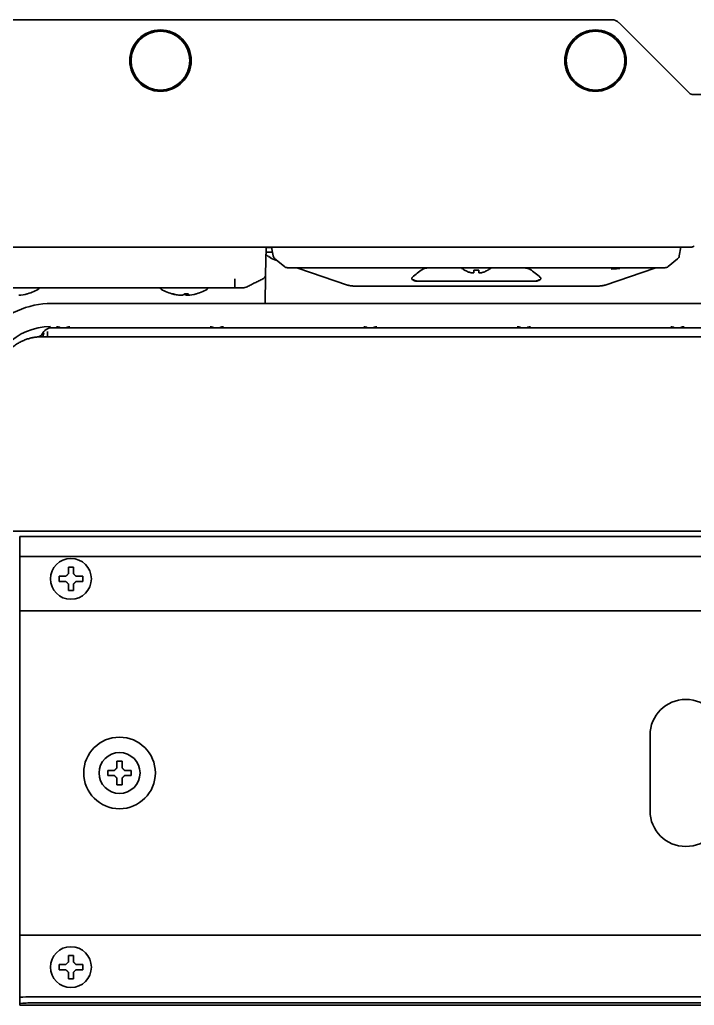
# Model space of a CAD drawing. Header units: inches. Extents: x 90 to 4161, y -506 to 3104.
# Drawn here: x 2317.4 to 2449.2, y 2842.1 to 3034.8 of the extents above; entities that cross this region are included whole.
import ezdxf

# ---------------------------------------------------------------- set-up
doc = ezdxf.new("R2010")
doc.units = ezdxf.units.IN
doc.layers.add('1', color=7, linetype='Continuous', true_color=0xffffff)
doc.layers.add('4', color=7, linetype='Continuous', true_color=0xffffff)

msp = doc.modelspace()

# ---------------------------------------------------------------- linework, layer by layer
at = {"layer": '1', "color": 7, "linetype": 'Continuous', "lineweight": 35}
for p, q in [((2304.39, 3034.8), (2433.06, 3034.8)), ((2434.48, 3034.21), (2448.23, 3020.46)), ((2448.94, 3020.16), (2802.84, 3020.16)), ((2448.48, 2990.3), (2312.6, 2990.3)), ((2365.52, 2990.3), (2365.43, 2984.98)), ((2366.75, 2989.37), (2365.5, 2989.37)), ((2366.6, 2990.27), (2365.52, 2990.27)), ((2366.92, 2988.61), (2366.59, 2990.3)), ((2446.59, 2990.3), (2446.26, 2988.61)), ((2367.26, 2988.03), (2369.09, 2986.53)), ((2444.09, 2986.53), (2445.92, 2988.03)), ((2372.59, 2986.3), (2369.73, 2986.3)), ((2371.63, 2986.26), (2371.7, 2986.23)), ((2371.7, 2986.23), (2381.42, 2982.91)), ((2440.59, 2986.3), (2372.59, 2986.3)), ((2404.29, 2985.82), (2404.29, 2985.85)), ((2408.89, 2985.85), (2408.89, 2985.82)), ((2431.76, 2982.91), (2441.49, 2986.23)), ((2443.45, 2986.3), (2440.59, 2986.3)), ((2441.49, 2986.23), (2441.55, 2986.26)), ((2417.99, 2983.65), (2395.19, 2983.65)), ((2359.42, 2982.38), (2311.39, 2982.38)), ((2382.76, 2982.72), (2430.42, 2982.72)), ((2348.8, 2980.94), (2348.8, 2980.92)), ((2349.98, 2981.18), (2349.98, 2980.92)), ((2350.23, 2981.18), (2350.23, 2980.92)), ((2311.39, 2934.8), (2940.39, 2934.8)), ((2317.39, 2933.56), (2317.39, 2933.77)), ((2934.39, 2933.77), (2317.39, 2933.77)), ((2317.39, 2933.56), (2317.39, 2930.01)), ((2317.39, 2929.83), (2317.39, 2930.01)), ((2317.39, 2929.83), (2317.39, 2920.2)), ((2317.39, 2929.83), (2934.39, 2929.83)), ((2325.09, 2925.46), (2325.09, 2925.96)), ((2329.69, 2925.96), (2329.69, 2925.46)), ((2325.09, 2924.96), (2325.09, 2925.46)), ((2329.69, 2925.46), (2329.69, 2924.96)), ((2317.39, 2919.2), (2317.39, 2920.2)), ((2317.39, 2917), (2317.39, 2919.2)), ((2934.39, 2919.2), (2317.39, 2919.2)), ((2317.39, 2917), (2317.39, 2858)), ((2440.54, 2894.88), (2440.54, 2880.12)), ((2334.59, 2887.5), (2334.59, 2888)), ((2334.59, 2887), (2334.59, 2887.5)), ((2339.19, 2888), (2339.19, 2887.5)), ((2339.19, 2887.5), (2339.19, 2887)), ((2317.39, 2855.8), (2317.39, 2858)), ((2317.39, 2854.8), (2317.39, 2855.8)), ((2934.39, 2855.8), (2317.39, 2855.8)), ((2317.39, 2854.8), (2317.39, 2844.27)), ((2325.09, 2849.53), (2325.09, 2850.03)), ((2325.09, 2849.03), (2325.09, 2849.53)), ((2329.69, 2850.03), (2329.69, 2849.53)), ((2329.69, 2849.53), (2329.69, 2849.03)), ((2317.39, 2844.27), (2317.39, 2843.58)), ((2317.39, 2842.39), (2317.39, 2843.58)), ((2319.39, 2843.72), (2932.39, 2843.72)), ((2317.39, 2842.08), (2317.39, 2842.39)), ((2317.39, 2842.08), (2317.39, 2842.07)), ((2317.39, 2842.07), (2934.39, 2842.07)), ((2319.39, 2842.53), (2932.39, 2842.53))]:
    msp.add_line(p, q, dxfattribs=at)
for centre, radius in [((2344.89, 3026.8), 6), ((2344.89, 3026.8), 5.75), ((2429.89, 3026.8), 6), ((2429.89, 3026.8), 5.75), ((2327.39, 2925.46), 4), ((2336.89, 2887.5), 7), ((2336.89, 2887.5), 4), ((2327.39, 2849.53), 4)]:
    msp.add_circle(centre, radius, dxfattribs=at)
for centre, radius, start, end in [((2433.06, 3032.8), 2, 45, 90), ((2448.94, 3021.16), 1, 225, 270), ((2366.44, 2990.77), 0.5, 270, 288.1955), ((2448.48, 2991.3), 1, 270, 315), ((2368.35, 2991.37), 3.74, 220.2261, 230.6449), ((2367.9, 2988.8), 1, 191, 230.5), ((2445.28, 2988.8), 1, 309.5, 349), ((2369.73, 2987.3), 1, 230.5, 270), ((2406.79, 2989.92), 4.8, 228.9523, 238.4186), ((2406.59, 2989.6), 3.78, 262.3959, 269.9965), ((2406.59, 2989.6), 3.78, 270.0035, 277.6041), ((2406.39, 2989.92), 4.8, 301.5837, 311.0475), ((2443.45, 2987.3), 1, 270, 309.5), ((2316.52, 2989.97), 9.08, 283.2612, 299.6794), ((2320.77, 2982.51), 0.5, 299.6794, 345.3977), ((2345.27, 2982.51), 0.5, 194.6023, 240.3206), ((2349.52, 2989.97), 9.08, 240.3206, 256.7388), ((2349.52, 2989.97), 9.08, 283.2612, 299.6794), ((2353.77, 2982.51), 0.5, 299.6794, 345.3977), ((2447.54, 2894.88), 7, 0, 180), ((2447.54, 2880.12), 7, 180, 0)]:
    msp.add_arc(centre, radius, start, end, dxfattribs=at)
for centre, major_axis, ratio, start_param, end_param in [((2368.35, 2991.39), (3.62, 0.87), 0.997235, 3.804658, 4.177379), ((2368.09, 2991.43), (0.81, 3.6), 0.902278, 3.129444, 3.24631), ((2371.4, 2985.8), (0, 0.5), 1, 6.040779, 6.283564), ((2406.59, 2933.44), (0, -56.13), 0.531846, 3.501545, 3.573753), ((2406.59, 2933.44), (0, -56.13), 0.531846, 2.709432, 2.78164), ((2431.93, 2985.8), (-2.94, -0.33), 0.030353, 3.541375, 4.348022), ((2441.78, 2985.8), (0, -0.5), 1, 3.141214, 3.384), ((2406.59, 3002.19), (30.59, 0), 0.652774, 4.288889, 4.330587), ((2406.59, 3002.19), (30.59, 0), 0.652774, 5.094191, 5.137321), ((2316.73, 2989.97), (0, 9.06), 0.947542, 3.199666, 3.391172), ((2349.3, 2989.97), (0, -9.06), 0.947542, 6.033606, 6.225112), ((2347.27, 2989.97), (0, -8.79), 0.206731, 6.237649, 6.328721), ((2349.58, 2989.97), (0, 9.06), 0.995851, 2.892014, 3.083519), ((2348.88, 2989.97), (0, -9.06), 0.319632, 0.058074, 0.249579), ((2350.15, 2989.97), (0, 9.06), 0.319632, 2.921888, 3.083519), ((2349.99, 2989.97), (0, 8.79), 0.978398, 3.096057, 3.187129), ((2349.46, 2989.97), (0, -9.06), 0.995851, 0.058074, 0.085647), ((2350.18, 2989.97), (0, 9.06), 0.090997, 3.199666, 3.391172), ((2349.73, 2989.97), (0, 9.06), 0.947542, 3.199666, 3.391172), ((2319.39, 2843.58), (-2, 0), 0.069756, 4.712389, 6.283185), ((2319.39, 2842.39), (2, 0), 0.069756, 1.570796, 3.141593)]:
    msp.add_ellipse(centre, major_axis=major_axis, ratio=ratio, start_param=start_param, end_param=end_param, dxfattribs=at)
for points, degree in [([(2366.1, 2988.44), (2366.08, 2988.43), (2366.2, 2988.45)], 2), ([(2359.43, 2984.1), (2359.43, 2982.59)], 1), ([(2364.87, 2984.1), (2361.82, 2982.59)], 1), ([(2405.59, 2985.3), (2405.63, 2985.3), (2405.71, 2985.29), (2405.84, 2985.28), (2405.97, 2985.29), (2406.05, 2985.3), (2406.09, 2985.3)], 3), ([(2407.09, 2985.3), (2407.13, 2985.3), (2407.22, 2985.29), (2407.34, 2985.28), (2407.47, 2985.29), (2407.55, 2985.3), (2407.59, 2985.3)], 3), ([(2326.89, 2926.46), (2326.89, 2926.51), (2326.89, 2926.62), (2326.89, 2926.78), (2326.89, 2926.94), (2326.89, 2927.1), (2326.89, 2927.25), (2326.89, 2927.41), (2326.89, 2927.57), (2326.89, 2927.7), (2326.89, 2927.76)], 3), ([(2326.89, 2927.76), (2327.06, 2927.76), (2327.39, 2927.76), (2327.72, 2927.76), (2327.89, 2927.76)], 3), ([(2326.39, 2925.96), (2326.41, 2925.98), (2326.46, 2926.03), (2326.53, 2926.1), (2326.61, 2926.17), (2326.68, 2926.25), (2326.75, 2926.32), (2326.82, 2926.39), (2326.87, 2926.44), (2326.89, 2926.46)], 3), ([(2327.89, 2926.46), (2327.92, 2926.43), (2327.97, 2926.38), (2328.04, 2926.31), (2328.11, 2926.24), (2328.18, 2926.17), (2328.25, 2926.1), (2328.32, 2926.03), (2328.37, 2925.98), (2328.39, 2925.96)], 3), ([(2328.39, 2925.96), (2328.45, 2925.96), (2328.55, 2925.96), (2328.71, 2925.96), (2328.87, 2925.96), (2329.03, 2925.96), (2329.18, 2925.96), (2329.34, 2925.96), (2329.5, 2925.96), (2329.63, 2925.96), (2329.69, 2925.96)], 3), ([(2326.39, 2924.96), (2326.34, 2924.96), (2326.23, 2924.96), (2326.07, 2924.96), (2325.91, 2924.96), (2325.75, 2924.96), (2325.6, 2924.96), (2325.44, 2924.96), (2325.28, 2924.96), (2325.15, 2924.96), (2325.09, 2924.96)], 3), ([(2326.89, 2924.46), (2326.86, 2924.49), (2326.81, 2924.54), (2326.74, 2924.61), (2326.67, 2924.68), (2326.6, 2924.75), (2326.53, 2924.82), (2326.46, 2924.89), (2326.41, 2924.94), (2326.39, 2924.96)], 3), ([(2328.39, 2924.96), (2328.37, 2924.94), (2328.32, 2924.89), (2328.25, 2924.82), (2328.18, 2924.75), (2328.11, 2924.67), (2328.03, 2924.6), (2327.96, 2924.53), (2327.91, 2924.48), (2327.89, 2924.46)], 3), ([(2327.89, 2924.46), (2327.89, 2924.41), (2327.89, 2924.3), (2327.89, 2924.14), (2327.89, 2923.98), (2327.89, 2923.82), (2327.89, 2923.67), (2327.89, 2923.51), (2327.89, 2923.35), (2327.89, 2923.22), (2327.89, 2923.16)], 3), ([(2327.89, 2923.16), (2327.72, 2923.16), (2327.39, 2923.16), (2327.06, 2923.16), (2326.89, 2923.16)], 3), ([(2336.39, 2888.5), (2336.39, 2888.55), (2336.39, 2888.66), (2336.39, 2888.82), (2336.39, 2888.98), (2336.39, 2889.14), (2336.39, 2889.29), (2336.39, 2889.44), (2336.39, 2889.61), (2336.39, 2889.73), (2336.39, 2889.8)], 3), ([(2336.39, 2889.8), (2336.56, 2889.8), (2336.89, 2889.8), (2337.22, 2889.8), (2337.39, 2889.8)], 3), ([(2335.89, 2888), (2335.91, 2888.02), (2335.96, 2888.07), (2336.03, 2888.14), (2336.11, 2888.21), (2336.18, 2888.28), (2336.25, 2888.35), (2336.32, 2888.43), (2336.37, 2888.47), (2336.39, 2888.5)], 3), ([(2337.39, 2888.5), (2337.42, 2888.47), (2337.47, 2888.42), (2337.54, 2888.35), (2337.61, 2888.27), (2337.68, 2888.2), (2337.75, 2888.14), (2337.82, 2888.07), (2337.87, 2888.02), (2337.89, 2888)], 3), ([(2337.89, 2888), (2337.95, 2888), (2338.05, 2888), (2338.21, 2888), (2338.37, 2888), (2338.53, 2888), (2338.68, 2888), (2338.84, 2888), (2339, 2888), (2339.13, 2888), (2339.19, 2888)], 3), ([(2335.89, 2887), (2335.84, 2887), (2335.73, 2887), (2335.57, 2887), (2335.41, 2887), (2335.25, 2887), (2335.1, 2887), (2334.94, 2887), (2334.78, 2887), (2334.65, 2887), (2334.59, 2887)], 3), ([(2336.39, 2886.5), (2336.36, 2886.52), (2336.31, 2886.57), (2336.24, 2886.65), (2336.17, 2886.72), (2336.1, 2886.79), (2336.03, 2886.86), (2335.96, 2886.93), (2335.91, 2886.97), (2335.89, 2887)], 3), ([(2337.39, 2885.2), (2337.22, 2885.2), (2336.89, 2885.2), (2336.56, 2885.2), (2336.39, 2885.2)], 3), ([(2337.89, 2887), (2337.87, 2886.97), (2337.82, 2886.93), (2337.75, 2886.85), (2337.68, 2886.78), (2337.61, 2886.71), (2337.53, 2886.64), (2337.46, 2886.57), (2337.41, 2886.52), (2337.39, 2886.5)], 3), ([(2337.39, 2886.5), (2337.39, 2886.44), (2337.39, 2886.33), (2337.39, 2886.17), (2337.39, 2886.01), (2337.39, 2885.86), (2337.39, 2885.71), (2337.39, 2885.55), (2337.39, 2885.38), (2337.39, 2885.26), (2337.39, 2885.2)], 3), ([(2326.39, 2850.03), (2326.41, 2850.06), (2326.46, 2850.11), (2326.53, 2850.18), (2326.61, 2850.25), (2326.68, 2850.32), (2326.75, 2850.39), (2326.82, 2850.46), (2326.87, 2850.51), (2326.89, 2850.53)], 3), ([(2326.89, 2850.53), (2326.89, 2850.59), (2326.89, 2850.7), (2326.89, 2850.86), (2326.89, 2851.02), (2326.89, 2851.17), (2326.89, 2851.32), (2326.89, 2851.48), (2326.89, 2851.65), (2326.89, 2851.77), (2326.89, 2851.83)], 3), ([(2326.89, 2851.83), (2327.06, 2851.83), (2327.39, 2851.83), (2327.72, 2851.83), (2327.89, 2851.83)], 3), ([(2327.89, 2850.53), (2327.92, 2850.51), (2327.97, 2850.46), (2328.04, 2850.38), (2328.11, 2850.31), (2328.18, 2850.24), (2328.25, 2850.17), (2328.32, 2850.1), (2328.37, 2850.06), (2328.39, 2850.03)], 3), ([(2326.39, 2849.03), (2326.34, 2849.03), (2326.23, 2849.03), (2326.07, 2849.03), (2325.91, 2849.03), (2325.75, 2849.03), (2325.6, 2849.03), (2325.44, 2849.03), (2325.28, 2849.03), (2325.15, 2849.03), (2325.09, 2849.03)], 3), ([(2326.89, 2848.53), (2326.86, 2848.56), (2326.81, 2848.61), (2326.74, 2848.69), (2326.67, 2848.76), (2326.6, 2848.83), (2326.53, 2848.9), (2326.46, 2848.97), (2326.41, 2849.01), (2326.39, 2849.03)], 3), ([(2328.39, 2849.03), (2328.37, 2849.01), (2328.32, 2848.96), (2328.25, 2848.89), (2328.18, 2848.82), (2328.11, 2848.75), (2328.03, 2848.68), (2327.96, 2848.61), (2327.91, 2848.56), (2327.89, 2848.53)], 3), ([(2327.89, 2848.53), (2327.89, 2848.48), (2327.89, 2848.37), (2327.89, 2848.21), (2327.89, 2848.05), (2327.89, 2847.9), (2327.89, 2847.74), (2327.89, 2847.59), (2327.89, 2847.42), (2327.89, 2847.3), (2327.89, 2847.23)], 3), ([(2328.39, 2850.03), (2328.45, 2850.03), (2328.55, 2850.03), (2328.71, 2850.03), (2328.87, 2850.03), (2329.03, 2850.03), (2329.18, 2850.03), (2329.34, 2850.03), (2329.5, 2850.03), (2329.63, 2850.03), (2329.69, 2850.03)], 3), ([(2327.89, 2847.23), (2327.72, 2847.23), (2327.39, 2847.23), (2327.06, 2847.23), (2326.89, 2847.23)], 3)]:
    msp.add_open_spline(points, degree=degree, dxfattribs=at)
for points, knots in [([(2371.63, 2986.26), (2371.58, 2986.27), (2371.54, 2986.28), (2371.51, 2986.29), (2371.5, 2986.29), (2371.5, 2986.29)], [0, 0, 0, 0, 0.940983, 0.940983, 1, 1, 1, 1]), ([(2397.62, 2986.3), (2397.48, 2986.3), (2397.35, 2986.29), (2397.16, 2986.28), (2397.09, 2986.27), (2396.96, 2986.25), (2396.9, 2986.24), (2396.76, 2986.22), (2396.7, 2986.21), (2396.57, 2986.18), (2396.5, 2986.16), (2396.38, 2986.12), (2396.32, 2986.1), (2396.22, 2986.05), (2396.19, 2986.04), (2396.13, 2986.01), (2396.1, 2985.99), (2396.08, 2985.97)], [0, 0, 0, 0, 0.25, 0.25, 0.375, 0.375, 0.5, 0.5, 0.625, 0.625, 0.75, 0.75, 0.875, 0.875, 0.9375, 0.9375, 1, 1, 1, 1]), ([(2404.29, 2985.85), (2404.49, 2985.73), (2404.7, 2985.62), (2405.03, 2985.48), (2405.14, 2985.44), (2405.36, 2985.36), (2405.48, 2985.33), (2405.59, 2985.3)], [0, 0, 0, 0, 0.5, 0.5, 0.75, 0.75, 1, 1, 1, 1]), ([(2406.09, 2985.3), (2406.09, 2985.33), (2406.09, 2985.36), (2406.09, 2985.44), (2406.09, 2985.48), (2406.09, 2985.57), (2406.09, 2985.62), (2406.09, 2985.7), (2406.09, 2985.73), (2406.09, 2985.79), (2406.09, 2985.82), (2406.09, 2985.85)], [0, 0, 0, 0, 0.25, 0.25, 0.5, 0.5, 0.75, 0.75, 0.875, 0.875, 1, 1, 1, 1]), ([(2407.09, 2985.85), (2407.09, 2985.73), (2407.09, 2985.62), (2407.09, 2985.48), (2407.09, 2985.44), (2407.09, 2985.36), (2407.09, 2985.33), (2407.09, 2985.3)], [0, 0, 0, 0, 0.5, 0.5, 0.75, 0.75, 1, 1, 1, 1]), ([(2407.59, 2985.3), (2407.71, 2985.33), (2407.82, 2985.36), (2408.04, 2985.44), (2408.15, 2985.48), (2408.37, 2985.57), (2408.48, 2985.62), (2408.63, 2985.7), (2408.69, 2985.73), (2408.79, 2985.79), (2408.84, 2985.82), (2408.89, 2985.85)], [0, 0, 0, 0, 0.25, 0.25, 0.5, 0.5, 0.75, 0.75, 0.875, 0.875, 1, 1, 1, 1]), ([(2417.11, 2985.97), (2417.09, 2985.98), (2417.08, 2985.99), (2417.05, 2986.01), (2417.03, 2986.01), (2416.99, 2986.04), (2416.96, 2986.05), (2416.87, 2986.09), (2416.81, 2986.12), (2416.68, 2986.16), (2416.61, 2986.18), (2416.48, 2986.21), (2416.42, 2986.22), (2416.29, 2986.24), (2416.22, 2986.25), (2416.09, 2986.27), (2416.03, 2986.28), (2415.83, 2986.29), (2415.7, 2986.3), (2415.57, 2986.3)], [0, 0, 0, 0, 0.03125, 0.03125, 0.0625, 0.0625, 0.125, 0.125, 0.25, 0.25, 0.375, 0.375, 0.5, 0.5, 0.625, 0.625, 0.75, 0.75, 1, 1, 1, 1]), ([(2441.68, 2986.29), (2441.68, 2986.29), (2441.68, 2986.29), (2441.64, 2986.28), (2441.6, 2986.27), (2441.55, 2986.26)], [0, 0, 0, 0, 0.0591, 0.0591, 1, 1, 1, 1]), ([(2364.87, 2984.1), (2364.95, 2984.14), (2365.03, 2984.2), (2365.17, 2984.32), (2365.23, 2984.39), (2365.32, 2984.54), (2365.36, 2984.63), (2365.41, 2984.8), (2365.43, 2984.89), (2365.43, 2984.98)], [0, 0, 0, 0, 0.25, 0.25, 0.5, 0.5, 0.75, 0.75, 1, 1, 1, 1]), ([(2365.43, 2984.98), (2365.43, 2984.98), (2365.43, 2984.98), (2365.43, 2984.96), (2365.43, 2984.95), (2365.43, 2984.93), (2365.43, 2984.91), (2365.43, 2984.87), (2365.43, 2984.85), (2365.42, 2984.77), (2365.42, 2984.7), (2365.42, 2984.6), (2365.42, 2984.58), (2365.42, 2984.53), (2365.42, 2984.51), (2365.42, 2984.44), (2365.42, 2984.39), (2365.42, 2984.23), (2365.41, 2983.99), (2365.41, 2983.71), (2365.4, 2983.47), (2365.4, 2983.39), (2365.4, 2983.29), (2365.4, 2983.27), (2365.4, 2983.23), (2365.4, 2983.16), (2365.4, 2983.1), (2365.39, 2982.88), (2365.39, 2982.69), (2365.38, 2982.3), (2365.38, 2982.09), (2365.37, 2981.66), (2365.37, 2981.44), (2365.36, 2981.15), (2365.36, 2981.09), (2365.36, 2980.97), (2365.36, 2980.91), (2365.36, 2980.73), (2365.35, 2980.61), (2365.35, 2980.24), (2365.34, 2979.99), (2365.34, 2979.61), (2365.33, 2979.48), (2365.33, 2979.34)], [0, 0, 0, 0, 0.039272, 0.039272, 0.079277, 0.079277, 0.119281, 0.119281, 0.159285, 0.159285, 0.239294, 0.239294, 0.259297, 0.259297, 0.279299, 0.279299, 0.319303, 0.319303, 0.399312, 0.479321, 0.479321, 0.519326, 0.519326, 0.529327, 0.529327, 0.539328, 0.55933, 0.55933, 0.639339, 0.639339, 0.719348, 0.719348, 0.799357, 0.799357, 0.81936, 0.81936, 0.839362, 0.839362, 0.879366, 0.879366, 0.959375, 0.959375, 1, 1, 1, 1]), ([(2395.19, 2983.65), (2395.12, 2983.65), (2394.98, 2983.66), (2394.84, 2983.68), (2394.71, 2983.7), (2394.64, 2983.72), (2394.54, 2983.75), (2394.5, 2983.76), (2394.46, 2983.77), (2394.44, 2983.78), (2394.41, 2983.79), (2394.39, 2983.8), (2394.34, 2983.82), (2394.31, 2983.83), (2394.25, 2983.87), (2394.22, 2983.88), (2394.18, 2983.91), (2394.16, 2983.92), (2394.13, 2983.94), (2394.12, 2983.96), (2394.1, 2983.98), (2394.08, 2983.99), (2394.06, 2984.02), (2394.05, 2984.03), (2394.03, 2984.06), (2394.02, 2984.07), (2394.01, 2984.09), (2394.01, 2984.1), (2394, 2984.12), (2394, 2984.13), (2393.99, 2984.15), (2393.99, 2984.17), (2393.98, 2984.19), (2393.98, 2984.2), (2393.98, 2984.22), (2393.98, 2984.23), (2393.99, 2984.25), (2393.99, 2984.27), (2394, 2984.29), (2394, 2984.3), (2394.01, 2984.31), (2394.02, 2984.32), (2394.03, 2984.34), (2394.04, 2984.36), (2394.06, 2984.38), (2394.07, 2984.39), (2394.09, 2984.41)], [0, 0, 0, 0, 0.125, 0.25, 0.25, 0.375, 0.375, 0.4375, 0.4375, 0.46875, 0.46875, 0.5, 0.5, 0.5625, 0.5625, 0.625, 0.625, 0.65625, 0.65625, 0.6875, 0.6875, 0.71875, 0.71875, 0.75, 0.75, 0.78125, 0.78125, 0.796875, 0.796875, 0.8125, 0.8125, 0.84375, 0.84375, 0.859375, 0.859375, 0.875, 0.875, 0.90625, 0.90625, 0.921875, 0.921875, 0.9375, 0.9375, 0.96875, 0.96875, 1, 1, 1, 1]), ([(2419.09, 2984.41), (2419.11, 2984.39), (2419.12, 2984.38), (2419.14, 2984.36), (2419.14, 2984.36), (2419.15, 2984.34), (2419.16, 2984.34), (2419.17, 2984.31), (2419.18, 2984.3), (2419.19, 2984.28), (2419.19, 2984.27), (2419.19, 2984.25), (2419.2, 2984.24), (2419.2, 2984.22), (2419.2, 2984.2), (2419.2, 2984.17), (2419.19, 2984.15), (2419.18, 2984.12), (2419.18, 2984.1), (2419.16, 2984.07), (2419.15, 2984.06), (2419.13, 2984.03), (2419.12, 2984.02), (2419.1, 2983.99), (2419.09, 2983.98), (2419.05, 2983.95), (2419.02, 2983.92), (2418.97, 2983.89), (2418.94, 2983.87), (2418.89, 2983.84), (2418.87, 2983.84), (2418.84, 2983.82), (2418.83, 2983.81), (2418.75, 2983.78), (2418.68, 2983.76), (2418.58, 2983.73), (2418.55, 2983.72), (2418.48, 2983.7), (2418.44, 2983.7), (2418.34, 2983.68), (2418.27, 2983.67), (2418.13, 2983.66), (2418.06, 2983.65), (2417.99, 2983.65)], [0, 0, 0, 0, 0.03125, 0.03125, 0.046875, 0.046875, 0.0625, 0.0625, 0.09375, 0.09375, 0.109375, 0.109375, 0.125, 0.125, 0.15625, 0.15625, 0.1875, 0.1875, 0.21875, 0.21875, 0.25, 0.25, 0.28125, 0.28125, 0.3125, 0.3125, 0.375, 0.375, 0.4375, 0.4375, 0.46875, 0.46875, 0.5, 0.5, 0.625, 0.625, 0.6875, 0.6875, 0.75, 0.75, 0.875, 0.875, 1, 1, 1, 1]), ([(2359.43, 2982.59), (2359.43, 2982.52), (2359.43, 2982.47), (2359.43, 2982.4), (2359.42, 2982.38), (2359.42, 2982.38)], [0, 0, 0, 0, 0.5, 0.5, 1, 1, 1, 1]), ([(2360.93, 2982.38), (2360.93, 2982.38), (2360.93, 2982.38), (2360.92, 2982.38), (2360.91, 2982.38), (2360.91, 2982.38), (2360.9, 2982.38), (2360.89, 2982.38), (2360.88, 2982.38), (2360.87, 2982.38), (2360.86, 2982.38), (2360.84, 2982.38), (2360.83, 2982.38), (2360.82, 2982.38), (2360.79, 2982.38), (2360.77, 2982.38), (2360.72, 2982.38), (2360.69, 2982.38), (2360.64, 2982.38), (2360.61, 2982.38), (2360.56, 2982.38), (2360.55, 2982.38), (2360.51, 2982.38), (2360.5, 2982.38), (2360.44, 2982.38), (2360.41, 2982.38), (2360.33, 2982.38), (2360.29, 2982.38), (2360.21, 2982.38), (2360.17, 2982.38), (2360.11, 2982.38), (2360.08, 2982.38), (2360.04, 2982.38), (2360.02, 2982.38), (2359.95, 2982.38), (2359.9, 2982.38), (2359.81, 2982.38), (2359.76, 2982.38), (2359.69, 2982.38), (2359.67, 2982.38), (2359.62, 2982.38), (2359.59, 2982.38), (2359.55, 2982.38), (2359.52, 2982.38), (2359.47, 2982.38), (2359.45, 2982.38), (2359.42, 2982.38)], [0, 0, 0, 0, 0.0625, 0.0625, 0.09375, 0.09375, 0.125, 0.125, 0.15625, 0.15625, 0.1875, 0.21875, 0.21875, 0.25, 0.25, 0.3125, 0.3125, 0.375, 0.375, 0.4375, 0.4375, 0.46875, 0.46875, 0.5, 0.5, 0.5625, 0.5625, 0.625, 0.625, 0.6875, 0.6875, 0.71875, 0.71875, 0.75, 0.75, 0.8125, 0.8125, 0.875, 0.875, 0.90625, 0.90625, 0.9375, 0.9375, 0.96875, 0.96875, 1, 1, 1, 1]), ([(2361.82, 2982.59), (2361.68, 2982.52), (2361.54, 2982.47), (2361.24, 2982.4), (2361.08, 2982.38), (2360.93, 2982.38)], [0, 0, 0, 0, 0.5, 0.5, 1, 1, 1, 1]), ([(2381.42, 2982.91), (2381.5, 2982.88), (2381.68, 2982.83), (2382.01, 2982.77), (2382.38, 2982.73), (2382.63, 2982.72), (2382.76, 2982.72)], [0, 0, 0, 0, 0.226752, 0.472448, 0.732949, 1, 1, 1, 1]), ([(2430.42, 2982.72), (2430.55, 2982.72), (2430.8, 2982.73), (2431.17, 2982.77), (2431.5, 2982.83), (2431.68, 2982.88), (2431.76, 2982.91)], [0, 0, 0, 0, 0.267051, 0.527552, 0.773248, 1, 1, 1, 1]), ([(2327.89, 2927.76), (2327.89, 2927.56), (2327.89, 2927.35), (2327.89, 2927.02), (2327.89, 2926.91), (2327.89, 2926.69), (2327.89, 2926.57), (2327.89, 2926.46)], [0, 0, 0, 0, 0.5, 0.5, 0.75, 0.75, 1, 1, 1, 1]), ([(2325.09, 2925.96), (2325.29, 2925.96), (2325.5, 2925.96), (2325.83, 2925.96), (2325.94, 2925.96), (2326.16, 2925.96), (2326.28, 2925.96), (2326.39, 2925.96)], [0, 0, 0, 0, 0.5, 0.5, 0.75, 0.75, 1, 1, 1, 1]), ([(2326.89, 2923.16), (2326.89, 2923.36), (2326.89, 2923.57), (2326.89, 2923.9), (2326.89, 2924.01), (2326.89, 2924.23), (2326.89, 2924.34), (2326.89, 2924.46)], [0, 0, 0, 0, 0.5, 0.5, 0.75, 0.75, 1, 1, 1, 1]), ([(2329.69, 2924.96), (2329.49, 2924.96), (2329.28, 2924.96), (2328.95, 2924.96), (2328.84, 2924.96), (2328.62, 2924.96), (2328.51, 2924.96), (2328.39, 2924.96)], [0, 0, 0, 0, 0.5, 0.5, 0.75, 0.75, 1, 1, 1, 1]), ([(2337.39, 2889.8), (2337.39, 2889.59), (2337.39, 2889.38), (2337.39, 2889.06), (2337.39, 2888.95), (2337.39, 2888.73), (2337.39, 2888.61), (2337.39, 2888.5)], [0, 0, 0, 0, 0.5, 0.5, 0.75, 0.75, 1, 1, 1, 1]), ([(2334.59, 2888), (2334.79, 2888), (2335, 2888), (2335.33, 2888), (2335.44, 2888), (2335.66, 2888), (2335.78, 2888), (2335.89, 2888)], [0, 0, 0, 0, 0.5, 0.5, 0.75, 0.75, 1, 1, 1, 1]), ([(2336.39, 2885.2), (2336.39, 2885.4), (2336.39, 2885.61), (2336.39, 2885.93), (2336.39, 2886.04), (2336.39, 2886.27), (2336.39, 2886.38), (2336.39, 2886.5)], [0, 0, 0, 0, 0.5, 0.5, 0.75, 0.75, 1, 1, 1, 1]), ([(2339.19, 2887), (2338.99, 2887), (2338.78, 2887), (2338.45, 2887), (2338.34, 2887), (2338.12, 2887), (2338.01, 2887), (2337.89, 2887)], [0, 0, 0, 0, 0.5, 0.5, 0.75, 0.75, 1, 1, 1, 1]), ([(2327.89, 2851.83), (2327.89, 2851.63), (2327.89, 2851.42), (2327.89, 2851.1), (2327.89, 2850.99), (2327.89, 2850.76), (2327.89, 2850.65), (2327.89, 2850.53)], [0, 0, 0, 0, 0.5, 0.5, 0.75, 0.75, 1, 1, 1, 1]), ([(2325.09, 2850.03), (2325.29, 2850.03), (2325.5, 2850.03), (2325.83, 2850.03), (2325.94, 2850.03), (2326.16, 2850.03), (2326.28, 2850.03), (2326.39, 2850.03)], [0, 0, 0, 0, 0.5, 0.5, 0.75, 0.75, 1, 1, 1, 1]), ([(2326.89, 2847.23), (2326.89, 2847.44), (2326.89, 2847.65), (2326.89, 2847.97), (2326.89, 2848.08), (2326.89, 2848.31), (2326.89, 2848.42), (2326.89, 2848.53)], [0, 0, 0, 0, 0.5, 0.5, 0.75, 0.75, 1, 1, 1, 1]), ([(2329.69, 2849.03), (2329.49, 2849.03), (2329.28, 2849.03), (2328.95, 2849.03), (2328.84, 2849.03), (2328.62, 2849.03), (2328.51, 2849.03), (2328.39, 2849.03)], [0, 0, 0, 0, 0.5, 0.5, 0.75, 0.75, 1, 1, 1, 1])]:
    msp.add_open_spline(points, degree=3, knots=knots, dxfattribs=at)
at = {"layer": '4', "color": 7, "linetype": 'Continuous', "lineweight": 35}
for p, q in [((2591.74, 2979.31), (2323.64, 2979.31)), ((2322.8, 2973.8), (2322.8, 2972.8)), ((2323.63, 2974.55), (2928.16, 2974.55)), ((2321.66, 2972.8), (2930.12, 2972.8))]:
    msp.add_line(p, q, dxfattribs=at)
for centre, radius, start, end in [((2323.64, 2962.8), 16.51, 90, 137.9027), ((2323.39, 2962.8), 11.99, 90, 180), ((2323.63, 2972.55), 2, 90, 156.0054), ((2320.88, 2973.77), 1, 274.4427, 336.0054)]:
    msp.add_arc(centre, radius, start, end, dxfattribs=at)
msp.add_ellipse((2321.66, 2973.8), major_axis=(0, -1), ratio=0.488893, start_param=0, end_param=1.26944, dxfattribs=at)
for points, knots in [([(2325.37, 2974.56), (2325.36, 2974.56), (2325.35, 2974.57), (2325.22, 2974.65), (2325.06, 2974.7), (2324.79, 2974.74), (2324.69, 2974.75), (2324.6, 2974.75)], [0, 0, 0, 0, 0.054472, 0.054472, 0.674673, 0.674673, 1, 1, 1, 1]), ([(2324.6, 2974.75), (2324.64, 2974.75), (2324.69, 2974.74), (2324.82, 2974.7), (2324.9, 2974.64), (2324.96, 2974.57), (2324.97, 2974.56), (2324.97, 2974.56)], [0, 0, 0, 0, 0.330789, 0.330789, 0.961404, 0.961404, 1, 1, 1, 1]), ([(2327.18, 2974.75), (2327.09, 2974.75), (2326.99, 2974.74), (2326.73, 2974.7), (2326.57, 2974.65), (2326.44, 2974.57), (2326.43, 2974.56), (2326.42, 2974.56)], [0, 0, 0, 0, 0.325327, 0.325327, 0.945528, 0.945528, 1, 1, 1, 1]), ([(2326.81, 2974.56), (2326.81, 2974.56), (2326.82, 2974.57), (2326.88, 2974.64), (2326.96, 2974.7), (2327.09, 2974.74), (2327.14, 2974.75), (2327.18, 2974.75)], [0, 0, 0, 0, 0.038438, 0.038438, 0.669156, 0.669156, 1, 1, 1, 1]), ([(2355.37, 2974.56), (2355.36, 2974.56), (2355.35, 2974.57), (2355.22, 2974.65), (2355.06, 2974.7), (2354.79, 2974.74), (2354.69, 2974.75), (2354.6, 2974.75)], [0, 0, 0, 0, 0.054472, 0.054472, 0.674673, 0.674673, 1, 1, 1, 1]), ([(2354.6, 2974.75), (2354.64, 2974.75), (2354.69, 2974.74), (2354.82, 2974.7), (2354.9, 2974.64), (2354.96, 2974.57), (2354.97, 2974.56), (2354.97, 2974.56)], [0, 0, 0, 0, 0.330789, 0.330789, 0.961404, 0.961404, 1, 1, 1, 1]), ([(2357.18, 2974.75), (2357.09, 2974.75), (2356.99, 2974.74), (2356.73, 2974.7), (2356.57, 2974.65), (2356.44, 2974.57), (2356.43, 2974.56), (2356.42, 2974.56)], [0, 0, 0, 0, 0.325327, 0.325327, 0.945528, 0.945528, 1, 1, 1, 1]), ([(2356.81, 2974.56), (2356.81, 2974.56), (2356.82, 2974.57), (2356.88, 2974.64), (2356.96, 2974.7), (2357.09, 2974.74), (2357.14, 2974.75), (2357.18, 2974.75)], [0, 0, 0, 0, 0.038438, 0.038438, 0.669156, 0.669156, 1, 1, 1, 1]), ([(2384.6, 2974.75), (2384.64, 2974.75), (2384.69, 2974.74), (2384.82, 2974.7), (2384.9, 2974.64), (2384.96, 2974.57), (2384.97, 2974.56), (2384.97, 2974.56)], [0, 0, 0, 0, 0.330789, 0.330789, 0.961404, 0.961404, 1, 1, 1, 1]), ([(2385.37, 2974.56), (2385.36, 2974.56), (2385.35, 2974.57), (2385.22, 2974.65), (2385.06, 2974.7), (2384.79, 2974.74), (2384.69, 2974.75), (2384.6, 2974.75)], [0, 0, 0, 0, 0.054472, 0.054472, 0.674673, 0.674673, 1, 1, 1, 1]), ([(2387.18, 2974.75), (2387.09, 2974.75), (2386.99, 2974.74), (2386.73, 2974.7), (2386.57, 2974.65), (2386.44, 2974.57), (2386.43, 2974.56), (2386.42, 2974.56)], [0, 0, 0, 0, 0.325327, 0.325327, 0.945528, 0.945528, 1, 1, 1, 1]), ([(2386.81, 2974.56), (2386.81, 2974.56), (2386.82, 2974.57), (2386.88, 2974.64), (2386.96, 2974.7), (2387.09, 2974.74), (2387.14, 2974.75), (2387.18, 2974.75)], [0, 0, 0, 0, 0.038438, 0.038438, 0.669156, 0.669156, 1, 1, 1, 1]), ([(2414.6, 2974.75), (2414.64, 2974.75), (2414.69, 2974.74), (2414.82, 2974.7), (2414.9, 2974.64), (2414.96, 2974.57), (2414.97, 2974.56), (2414.97, 2974.56)], [0, 0, 0, 0, 0.330789, 0.330789, 0.961404, 0.961404, 1, 1, 1, 1]), ([(2415.37, 2974.56), (2415.36, 2974.56), (2415.35, 2974.57), (2415.22, 2974.65), (2415.06, 2974.7), (2414.79, 2974.74), (2414.69, 2974.75), (2414.6, 2974.75)], [0, 0, 0, 0, 0.054472, 0.054472, 0.674673, 0.674673, 1, 1, 1, 1]), ([(2417.18, 2974.75), (2417.09, 2974.75), (2416.99, 2974.74), (2416.73, 2974.7), (2416.57, 2974.65), (2416.44, 2974.57), (2416.43, 2974.56), (2416.42, 2974.56)], [0, 0, 0, 0, 0.325327, 0.325327, 0.945528, 0.945528, 1, 1, 1, 1]), ([(2416.81, 2974.56), (2416.81, 2974.56), (2416.82, 2974.57), (2416.88, 2974.64), (2416.96, 2974.7), (2417.09, 2974.74), (2417.14, 2974.75), (2417.18, 2974.75)], [0, 0, 0, 0, 0.038438, 0.038438, 0.669156, 0.669156, 1, 1, 1, 1]), ([(2444.6, 2974.75), (2444.64, 2974.75), (2444.69, 2974.74), (2444.82, 2974.7), (2444.9, 2974.64), (2444.96, 2974.57), (2444.97, 2974.56), (2444.97, 2974.56)], [0, 0, 0, 0, 0.330789, 0.330789, 0.961404, 0.961404, 1, 1, 1, 1]), ([(2445.37, 2974.56), (2445.36, 2974.56), (2445.35, 2974.57), (2445.22, 2974.65), (2445.06, 2974.7), (2444.79, 2974.74), (2444.69, 2974.75), (2444.6, 2974.75)], [0, 0, 0, 0, 0.054472, 0.054472, 0.674673, 0.674673, 1, 1, 1, 1]), ([(2447.18, 2974.75), (2447.09, 2974.75), (2446.99, 2974.74), (2446.73, 2974.7), (2446.57, 2974.65), (2446.44, 2974.57), (2446.43, 2974.56), (2446.42, 2974.56)], [0, 0, 0, 0, 0.325327, 0.325327, 0.945528, 0.945528, 1, 1, 1, 1]), ([(2446.81, 2974.56), (2446.81, 2974.56), (2446.82, 2974.57), (2446.88, 2974.64), (2446.96, 2974.7), (2447.09, 2974.74), (2447.14, 2974.75), (2447.18, 2974.75)], [0, 0, 0, 0, 0.038438, 0.038438, 0.669156, 0.669156, 1, 1, 1, 1]), ([(2312.66, 2964.11), (2312.68, 2964.47), (2312.71, 2964.83), (2312.82, 2965.53), (2312.89, 2965.87), (2313.08, 2966.53), (2313.19, 2966.85), (2313.44, 2967.47), (2313.58, 2967.77), (2313.88, 2968.34), (2314.05, 2968.62), (2314.41, 2969.14), (2314.6, 2969.39), (2314.99, 2969.85), (2315.2, 2970.07), (2315.63, 2970.49), (2315.85, 2970.68), (2316.3, 2971.04), (2316.53, 2971.2), (2317, 2971.5), (2317.24, 2971.64), (2317.72, 2971.89), (2317.96, 2972), (2318.44, 2972.2), (2318.68, 2972.29), (2319.15, 2972.45), (2319.39, 2972.51), (2319.86, 2972.62), (2320.1, 2972.66), (2320.56, 2972.73), (2320.78, 2972.76), (2321.23, 2972.79), (2321.45, 2972.8), (2321.66, 2972.8)], [0, 0, 0, 0, 0.0625, 0.0625, 0.125, 0.125, 0.1875, 0.1875, 0.25, 0.25, 0.3125, 0.3125, 0.375, 0.375, 0.4375, 0.4375, 0.5, 0.5, 0.5625, 0.5625, 0.625, 0.625, 0.6875, 0.6875, 0.75, 0.75, 0.8125, 0.8125, 0.875, 0.875, 0.9375, 0.9375, 1, 1, 1, 1]), ([(2321.8, 2973.36), (2321.8, 2973.36), (2321.8, 2973.36), (2321.8, 2973.36), (2321.8, 2973.36), (2321.8, 2973.36), (2321.8, 2973.36), (2321.8, 2973.36), (2321.8, 2973.36), (2321.81, 2973.36), (2321.81, 2973.36), (2321.81, 2973.37), (2321.81, 2973.37), (2321.81, 2973.37), (2321.82, 2973.37), (2321.82, 2973.37), (2321.82, 2973.37), (2321.83, 2973.37), (2321.83, 2973.37), (2321.83, 2973.38), (2321.84, 2973.38), (2321.84, 2973.38), (2321.85, 2973.38), (2321.85, 2973.38), (2321.86, 2973.39), (2321.86, 2973.39), (2321.87, 2973.39), (2321.87, 2973.39), (2321.88, 2973.39), (2321.88, 2973.4), (2321.89, 2973.4), (2321.89, 2973.4), (2321.9, 2973.41), (2321.92, 2973.41), (2321.94, 2973.42), (2321.96, 2973.43), (2321.98, 2973.44), (2322, 2973.45), (2322.03, 2973.46), (2322.05, 2973.47), (2322.07, 2973.48), (2322.1, 2973.49), (2322.12, 2973.5), (2322.13, 2973.5)], [0, 0, 0, 0, 0.011964, 0.027707, 0.043431, 0.059142, 0.074846, 0.090549, 0.106257, 0.121975, 0.13771, 0.153467, 0.169251, 0.185069, 0.200926, 0.216828, 0.232778, 0.248784, 0.264849, 0.280979, 0.297178, 0.31345, 0.329802, 0.346235, 0.362756, 0.379367, 0.396073, 0.412877, 0.429782, 0.446792, 0.46391, 0.481139, 0.498481, 0.54604, 0.594074, 0.64263, 0.691751, 0.741472, 0.791824, 0.842834, 0.894523, 0.946907, 1, 1, 1, 1])]:
    msp.add_open_spline(points, degree=3, knots=knots, dxfattribs=at)

doc.saveas('drawing.dxf')
